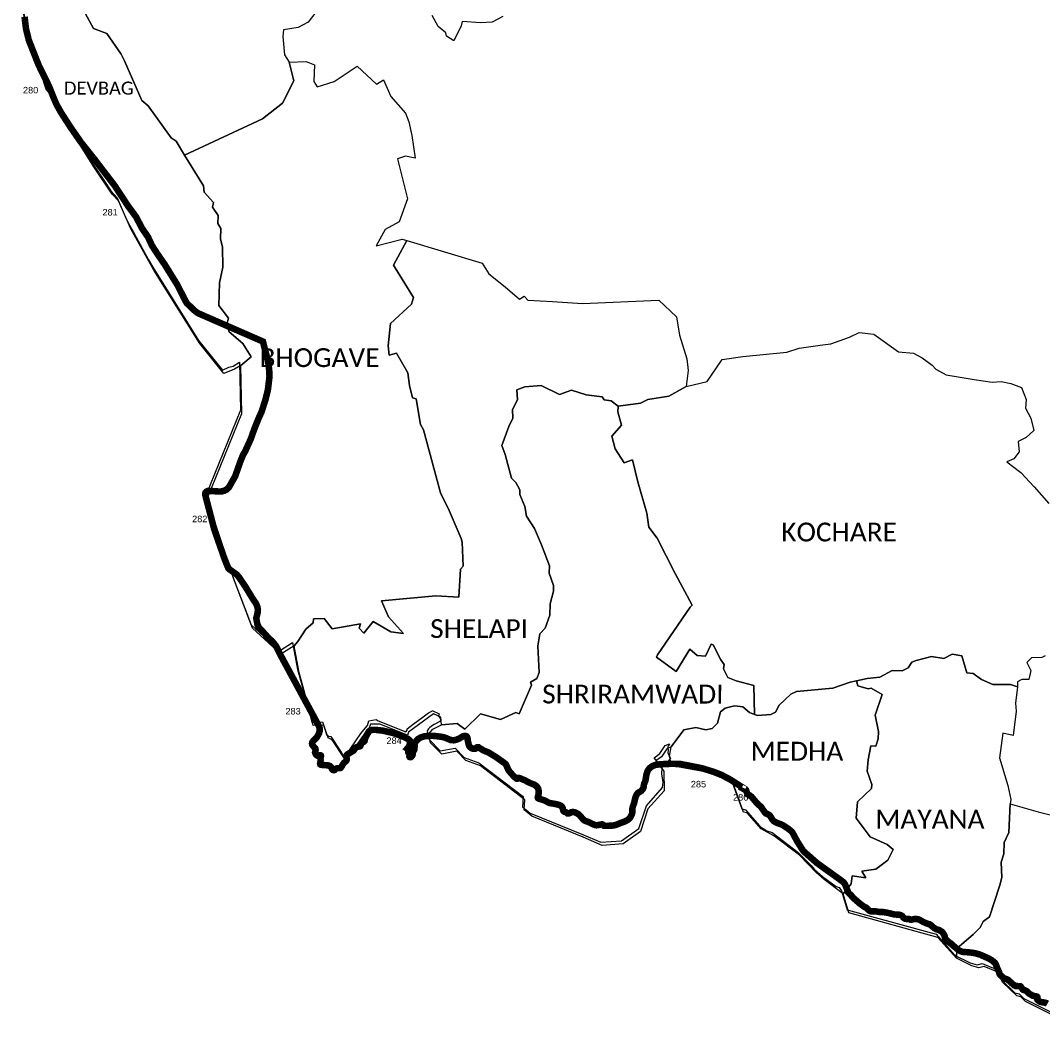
# Model space of a CAD drawing. Header units: metres. Extents: x 0 to 561379, y 0 to 4092696.
# Drawn here: x 338305 to 346125, y 1760556 to 1768286 of the extents above; entities that cross this region are included whole.
import ezdxf

# ---------------------------------------------------------------- set-up
doc = ezdxf.new("R2010")
doc.units = ezdxf.units.M
for name, color, linetype in [('ARTIFICIALLY PROTECTED', 10, 'Continuous'), ('COASTLINE', 5, 'Continuous'), ('DISTRICT BOUNDRY', 86, 'Continuous'), ('VILLAGE BOUNDRY', 32, 'Continuous'), ('VILLAGE NAME', 1, 'Continuous')]:
    doc.layers.add(name, color=color, linetype=linetype)
doc.styles.get("Standard").update_dxf_attribs({"font": 'arial.ttf'})

msp = doc.modelspace()

# ---------------------------------------------------------------- linework, layer by layer
at = {"layer": 'ARTIFICIALLY PROTECTED', "const_width": 50, "flags": 128}
for points in [[(338417, 1768012.2), (338442.5, 1767947.3), (338524.5, 1767780.2), (338557.5, 1767696.8)], [(338619.9, 1767574.3), (338684.7, 1767473.7), (338767.2, 1767354.8), (338866.3, 1767230.3), (339025.4, 1767022.5), (339127.8, 1766866.6), (339189.1, 1766783.4), (339235.2, 1766694.7), (339279.3, 1766631.2), (339309.4, 1766566.2), (339348.9, 1766504.8), (339407.7, 1766419.7), (339446.7, 1766356.9), (339504.1, 1766264.2), (339562.5, 1766148.1), (339577.6, 1766122.9), (339608.2, 1766093.8), (339637.8, 1766065.6), (339652.8, 1766053.8), (339669.1, 1766044.4), (339674.1, 1766042.6), (339683, 1766038.7)], [(339832.3, 1764685), (339820.9, 1764684.7), (339799.4, 1764686.1), (339777.9, 1764687.5), (339748.1, 1764689.4), (339740, 1764689), (339735.5, 1764688.1), (339731.4, 1764686.6), (339725.6, 1764682.9), (339722.2, 1764679.7), (339719.7, 1764676), (339718.2, 1764673), (339717.6, 1764669.8), (339717, 1764666.6), (339717.9, 1764657.9), (339724, 1764631.7), (339735.3, 1764589.4), (339765.9, 1764472.8), (339787.3, 1764391.3), (339803.4, 1764345.6), (339864.9, 1764169.4), (339892.6, 1764100.1), (339895.1, 1764097.6)], [(340484.7, 1763079), (340521.2, 1763011.5), (340561.2, 1762937.3), (340581.2, 1762900.4)], [(341282.9, 1762778.6), (341283.8, 1762775.9), (341283.3, 1762772.7), (341281.9, 1762756.7), (341280.2, 1762751.9), (341277.5, 1762742.6), (341274.9, 1762733.6), (341272.6, 1762728.4), (341269.3, 1762726.8), (341264.2, 1762722), (341260.9, 1762718.3), (341265.3, 1762715), (341267.8, 1762717.6), (341272.8, 1762722.8), (341274.4, 1762723.2), (341275.6, 1762722.9), (341277.3, 1762722.1)], [(343243.1, 1762601.5), (343277.7, 1762602.7), (343312.5, 1762602.2), (343349.7, 1762601.6), (343421.7, 1762587.5), (343513, 1762569.5), (343605.8, 1762540.6), (343663.4, 1762518), (343730.3, 1762482.6), (343748.2, 1762471.1)], [(343824.1, 1762422.4), (343821.5, 1762416.9), (343839.4, 1762406.8), (343841.8, 1762411)]]:
    msp.add_lwpolyline(points, dxfattribs=at)
at = {"layer": 'COASTLINE', "const_width": 50, "flags": 128}
msp.add_lwpolyline([(338336.2, 1768313.7), (338346.8, 1768225.3), (338367.7, 1768138.2), (338397.9, 1768061), (338442.5, 1767947.3), (338524.5, 1767780.2), (338558.3, 1767694.8), (338581.3, 1767641.1), (338617.7, 1767577.7), (338684.7, 1767473.7), (338767.2, 1767354.8), (338866.3, 1767230.3), (339025.4, 1767022.5), (339127.8, 1766866.6), (339189.1, 1766783.4), (339235.2, 1766694.7), (339279.3, 1766631.2), (339309.4, 1766566.2), (339348.9, 1766504.8), (339407.7, 1766419.7), (339446.7, 1766356.9), (339504.1, 1766264.2), (339562.5, 1766148.1), (339577.6, 1766122.9), (339608.2, 1766093.8), (339637.8, 1766065.6), (339652.8, 1766053.8), (339669.1, 1766044.4), (339674.1, 1766042.6), (340158.2, 1765831.1), (340178.5, 1765751.3), (340197.6, 1765684.4), (340206.2, 1765612.1), (340208.3, 1765562.4), (340203.3, 1765520.9), (340196.1, 1765460.3), (340177.1, 1765384.9), (340149, 1765296.9), (340125.3, 1765244), (340089.9, 1765156.1), (340064.9, 1765084.9), (340021.9, 1764990.9), (340005.8, 1764963.2), (339986.1, 1764914.9), (339946, 1764801.1), (339921.3, 1764757.4), (339898.5, 1764717), (339880.4, 1764699.7), (339862.3, 1764690.4), (339843.8, 1764685.3), (339820.9, 1764684.7), (339777.9, 1764687.5), (339748.1, 1764689.4), (339740, 1764689), (339735.5, 1764688.1), (339731.4, 1764686.6), (339725.6, 1764682.9), (339722.2, 1764679.7), (339719.7, 1764676), (339718.2, 1764673), (339717, 1764666.6), (339717.9, 1764657.9), (339724, 1764631.7), (339735.3, 1764589.4), (339765.9, 1764472.8), (339787.3, 1764391.3), (339803.4, 1764345.6), (339864.9, 1764169.4), (339892.6, 1764100.1), (339904.8, 1764087.8), (339956, 1764051.2), (339973.4, 1764032.1), (339997.8, 1763996), (340023.6, 1763958), (340063, 1763893.6), (340086.8, 1763854.8), (340103.2, 1763832.8), (340112.5, 1763813.1), (340116.5, 1763799.8), (340119.8, 1763780.2), (340117.6, 1763758), (340112.6, 1763736.3), (340110.1, 1763727.2), (340108, 1763720), (340108, 1763711.8), (340111.6, 1763693.1), (340115.5, 1763672.3), (340117.4, 1763665.4), (340120.2, 1763658.4), (340124.4, 1763651.2), (340129, 1763643.3), (340136.6, 1763634.1), (340149.8, 1763620.5), (340154.9, 1763615.3), (340165.6, 1763604.2), (340180.6, 1763588.1), (340196.3, 1763568.9), (340231.9, 1763536.7), (340259.9, 1763501.1), (340284.1, 1763450.3), (340334, 1763357.9), (340390.1, 1763254.1), (340441.6, 1763158.8), (340521.2, 1763011.5), (340561.2, 1762937.3), (340583.9, 1762895.5), (340588, 1762886.4), (340591.8, 1762875.1), (340592.6, 1762863.3), (340591.7, 1762851), (340587.1, 1762836.5), (340578.6, 1762819.6), (340566.2, 1762800.4), (340551.8, 1762787.6), (340540, 1762774.4), (340534.5, 1762764.9), (340533.8, 1762756.5), (340536.5, 1762746.3), (340546.5, 1762733.3), (340557.1, 1762722.2), (340559.9, 1762715.8), (340561.1, 1762708), (340559.5, 1762700.8), (340557, 1762689.8), (340559.2, 1762681.9), (340564.4, 1762672.6), (340572, 1762666.5), (340577, 1762664.7), (340583, 1762664.5), (340588.4, 1762666.4), (340593.6, 1762668.2), (340598.5, 1762667.9), (340601.3, 1762665.8), (340602.1, 1762662.1), (340600.7, 1762655.8), (340598.3, 1762645), (340599.1, 1762631.2), (340598.1, 1762617.9), (340595.2, 1762603.8), (340596.6, 1762598.4), (340602.6, 1762595), (340618.9, 1762593.7), (340634.5, 1762592.5), (340648.2, 1762591.4), (340658.4, 1762590.6), (340669.6, 1762586.2), (340679.2, 1762576.7), (340684.7, 1762566.7), (340688.6, 1762559.6), (340693.6, 1762556), (340700.4, 1762554.1), (340706.6, 1762556.2), (340713.2, 1762564.1), (340717.3, 1762566.3), (340727.4, 1762569.1), (340739.7, 1762569.6), (340747.5, 1762569.9), (340751.5, 1762571.7), (340758, 1762578.9), (340767.5, 1762595.5), (340775.4, 1762607.4), (340783.3, 1762614.6), (340791, 1762621.5), (340795.7, 1762626.8), (340798.1, 1762632.4), (340798.6, 1762643), (340796.6, 1762656.6), (340797.1, 1762663.3), (340800.6, 1762672), (340808.4, 1762677.6), (340827.4, 1762689.4), (340850.3, 1762703.5), (340856, 1762710.9), (340861.5, 1762720.6), (340870.8, 1762728.2), (340880.1, 1762732.3), (340887.6, 1762733.7), (340895.7, 1762735.2), (340901.7, 1762737.7), (340904.6, 1762741.9), (340906.1, 1762750.1), (340910.3, 1762758), (340917.1, 1762765.2), (340929.2, 1762771), (340935, 1762776.9), (340938.6, 1762792.7), (340946.3, 1762813.1), (340954.3, 1762826.8), (340962.1, 1762840), (340968.3, 1762850.6), (340978.1, 1762857.9), (340993.8, 1762862.4), (341020.6, 1762862.6), (341075.6, 1762856), (341160.5, 1762836.4), (341218.9, 1762815.4), (341253.3, 1762799.8), (341272.1, 1762789.2), (341278.8, 1762784), (341282.9, 1762778.6), (341283.8, 1762775.9), (341283.3, 1762772.7), (341281.9, 1762756.7), (341280.2, 1762751.9), (341277.5, 1762742.6), (341274.9, 1762733.6), (341272.6, 1762728.4), (341269.3, 1762726.8), (341264.2, 1762722), (341260.9, 1762718.3), (341265.3, 1762715), (341267.8, 1762717.6), (341272.8, 1762722.8), (341274.4, 1762723.2), (341275.6, 1762722.9), (341277.3, 1762722.1), (341278.1, 1762720.4), (341278.2, 1762716.7), (341277.1, 1762713.5), (341271.4, 1762704.3), (341269.2, 1762699), (341268.8, 1762693.5), (341269.8, 1762688.1), (341276, 1762679.2), (341278.9, 1762675), (341279.5, 1762672.2), (341278.7, 1762665), (341277.9, 1762658.4), (341279.2, 1762655.5), (341282.5, 1762653.6), (341285.9, 1762653.2), (341289.1, 1762653.8), (341293, 1762657), (341298.3, 1762663.5), (341300, 1762666.3), (341302.5, 1762673.6), (341304.2, 1762679), (341303.9, 1762685.7), (341304.2, 1762690.2), (341304.9, 1762692.7), (341307, 1762697.4), (341311.5, 1762704.2), (341314.6, 1762708.8), (341316.3, 1762712.6), (341316.1, 1762716), (341314.9, 1762721.3), (341314.8, 1762725.1), (341316, 1762728), (341317.9, 1762731), (341318.9, 1762734.9), (341319.8, 1762746.8), (341319.7, 1762756.2), (341320.7, 1762762.4), (341322.3, 1762766.4), (341324.8, 1762769.8), (341332.4, 1762780.8), (341345.9, 1762793.8), (341366.4, 1762805.2), (341393.7, 1762813.2), (341414.4, 1762815.8), (341438.5, 1762816.8), (341458.3, 1762816.6), (341481.4, 1762814.5), (341507.6, 1762811.1), (341523.5, 1762809.2), (341548.6, 1762803.7), (341570.4, 1762794.4), (341591.8, 1762785.3), (341615.6, 1762782.7), (341636, 1762786.6), (341662.3, 1762798), (341685, 1762812.6), (341698.3, 1762815.8), (341711.7, 1762814.9), (341718.5, 1762808.7), (341722.3, 1762799.4), (341724.1, 1762780.5), (341728.8, 1762760.3), (341731.6, 1762748.4), (341736.1, 1762737.3), (341741.9, 1762729.9), (341753.7, 1762721.4), (341764.2, 1762718.2), (341780.7, 1762718.6), (341788.3, 1762722.3), (341793.6, 1762728.6), (341798.2, 1762730.5), (341804.9, 1762730.3), (341810.3, 1762725.9), (341843.3, 1762705.6), (341882.9, 1762689.3), (341938.6, 1762655.2), (342011.6, 1762603.3), (342017.6, 1762594.7), (342023.2, 1762581.3), (342032.5, 1762559.4), (342043.8, 1762543.4), (342063.9, 1762520.8), (342078.7, 1762504.1), (342085.9, 1762499.2), (342089.5, 1762496.6), (342091.7, 1762494.2), (342094.8, 1762490.6), (342097.4, 1762489.4), (342101.8, 1762489.2), (342104.8, 1762490.6), (342106.2, 1762492.8), (342108.5, 1762494.1), (342112.6, 1762494.2), (342120.1, 1762493.7), (342135.6, 1762487.3), (342159.8, 1762477.2), (342194.8, 1762458.4), (342213, 1762451.1), (342231, 1762444), (342242.4, 1762437.2), (342254.5, 1762425.5), (342261.7, 1762414.9), (342263.5, 1762407.1), (342265.2, 1762399.2), (342265.3, 1762372.6), (342261.6, 1762355.9), (342259.2, 1762345.1), (342260.6, 1762340.8), (342265.7, 1762336.7), (342291, 1762329.6), (342316.2, 1762320.8), (342335.2, 1762309.3), (342349.7, 1762303.2), (342376.8, 1762298.5), (342399.1, 1762294.6), (342421.5, 1762288.9), (342437.2, 1762281), (342445.5, 1762272.9), (342449.8, 1762263.5), (342453, 1762247.7), (342456.2, 1762241.1), (342463, 1762236.7), (342475, 1762232.7), (342480.7, 1762228), (342485.9, 1762223.6), (342492.7, 1762223.1), (342502.9, 1762225.9), (342516.2, 1762233.1), (342526, 1762234.8), (342537.2, 1762233.4), (342545.9, 1762230.7), (342556.7, 1762225.9), (342573.6, 1762214.8), (342586.3, 1762201.5), (342606.4, 1762177.4), (342617.3, 1762168.6), (342626.6, 1762164.6), (342642.5, 1762159.4), (342659.7, 1762152.3), (342671.9, 1762145.2), (342687.7, 1762138.6), (342701.9, 1762133.7), (342708.3, 1762132.9), (342718.7, 1762134.5), (342730.4, 1762136.4), (342742.2, 1762139.2), (342751.9, 1762140), (342758.1, 1762137.5), (342762.8, 1762132.4), (342765.5, 1762129.5), (342771.3, 1762128.4), (342796.5, 1762129.1), (342822.2, 1762129.7), (342849.7, 1762133.5), (342865.6, 1762139.1), (342889.6, 1762149.9), (342903.5, 1762153.9), (342922.3, 1762161.3), (342945.6, 1762173.2), (342958.5, 1762183.3), (342966.2, 1762192.8), (342974.7, 1762209.8), (342979.2, 1762219.9), (342981.7, 1762230.1), (342982.2, 1762241.1), (342981.7, 1762255.5), (342982.9, 1762265.9), (342986.9, 1762279.2), (342989.9, 1762289.1), (342996.1, 1762304.3), (342997.8, 1762313.4), (343000.3, 1762326.6), (343008.5, 1762354.8), (343016.1, 1762369.9), (343023.9, 1762379.4), (343033.7, 1762386.2), (343039.5, 1762388.6), (343046, 1762392.6), (343050.5, 1762396.5), (343057.1, 1762404.5), (343062.7, 1762411.2), (343065.3, 1762415.6), (343067.5, 1762421.6), (343068.7, 1762431.6), (343069.7, 1762440.5), (343071.8, 1762449.2), (343078.8, 1762465.6), (343082.9, 1762478.4), (343088.5, 1762515.5), (343097.3, 1762545.5), (343105.2, 1762558.8), (343116.9, 1762572.3), (343134.6, 1762585.1), (343157, 1762594.2), (343184.8, 1762598.1), (343213.7, 1762600.4), (343241.5, 1762601.4), (343277.7, 1762602.7), (343312.5, 1762602.2), (343349.7, 1762601.6), (343421.7, 1762587.5), (343513, 1762569.5), (343605.8, 1762540.6), (343663.4, 1762518), (343730.3, 1762482.6), (343801.3, 1762437), (343824.1, 1762422.4), (343821.5, 1762416.9), (343839.4, 1762406.8), (343841.8, 1762411), (343844.4, 1762409.5), (343848.3, 1762406), (343851.9, 1762400.1), (343854.9, 1762389.5), (343859.5, 1762378.1), (343861.3, 1762373.5), (343865.5, 1762369.4), (343875.7, 1762363.2), (343892.7, 1762351.3), (343901.4, 1762340.9), (343915.6, 1762323.9), (343920.6, 1762317.8), (343927.8, 1762309.2), (343943.7, 1762292), (343962.9, 1762276.3), (343969.8, 1762268.5), (343976.8, 1762256.7), (343984.7, 1762246.4), (343995.4, 1762230.3), (344001.6, 1762224.2), (344011.8, 1762219.9), (344021.4, 1762215.9), (344028.7, 1762210.7), (344036.7, 1762202.2), (344041.7, 1762194.1), (344046.5, 1762186.1), (344053.4, 1762174.9), (344060.1, 1762167.5), (344072.8, 1762159.2), (344089.2, 1762150.5), (344109.1, 1762143.4), (344121.3, 1762139.1), (344136.2, 1762131.9), (344148.6, 1762122.8), (344164.7, 1762112.7), (344179.3, 1762101.7), (344189.5, 1762093.9), (344199.5, 1762085), (344206.2, 1762077), (344240.9, 1762012), (344288.6, 1761936.6), (344391.5, 1761845.6), (344448.4, 1761804.7), (344558.3, 1761725.7), (344595.4, 1761698.5), (344607.4, 1761682.4), (344616.3, 1761660), (344629.3, 1761627.2), (344633.2, 1761617.4), (344642.7, 1761608.3), (344655.1, 1761596.5), (344668.4, 1761579.7), (344690.8, 1761560.3), (344720, 1761534.9), (344753.4, 1761510.2), (344769.2, 1761503.3), (344775.7, 1761497), (344784.6, 1761488.4), (344791.7, 1761481.7), (344799.8, 1761476.9), (344810.1, 1761474.7), (344824.7, 1761475), (344840, 1761475.2), (344850.1, 1761473.5), (344859.7, 1761471.9), (344873.8, 1761469.6), (344898.8, 1761469.4), (344925.8, 1761465.4), (344963.5, 1761456.4), (344986.8, 1761450.8), (345000, 1761450.3), (345020, 1761449.4), (345033.7, 1761445.8), (345045.1, 1761438.7), (345052.1, 1761429), (345062.6, 1761420.5), (345066.7, 1761418.7), (345078.8, 1761416.7), (345095.5, 1761416.3), (345103, 1761414.6), (345108.7, 1761410.9), (345113.4, 1761410.9), (345127.6, 1761414), (345141, 1761417), (345150.2, 1761416.3), (345163.7, 1761415.4), (345176.4, 1761410.9), (345190.6, 1761402.6), (345206.2, 1761393.5), (345229, 1761383.9), (345253.4, 1761376.1), (345267.2, 1761367.5), (345274.7, 1761359.6), (345292, 1761345.4), (345304.5, 1761338.4), (345327.2, 1761331.7), (345349.7, 1761317.7), (345356.3, 1761310), (345361.5, 1761301.2), (345366.6, 1761292.7), (345368.9, 1761285.8), (345370.3, 1761277), (345374, 1761266.9), (345378.9, 1761260), (345393.1, 1761246), (345413, 1761231.1), (345426, 1761221.3), (345437.6, 1761210), (345461.9, 1761189.9), (345475.7, 1761178.5), (345495.9, 1761167.6), (345506.6, 1761165.1), (345525.1, 1761163.6), (345548.1, 1761161.8), (345575.4, 1761159.6), (345610.6, 1761152.8), (345639, 1761144.4), (345697.2, 1761118.7), (345728.1, 1761102.2), (345751.9, 1761082.8), (345760.5, 1761070.3), (345769.4, 1761044.8), (345778.8, 1761024.5), (345784.4, 1761012.4), (345788.3, 1760997.2), (345796.1, 1760986.7), (345813.6, 1760971.6), (345820.8, 1760965.4), (345831.5, 1760960.2), (345845.9, 1760955.9), (345853.7, 1760951), (345863.9, 1760942), (345870.2, 1760936.3), (345886.3, 1760922), (345900.4, 1760909.4), (345911.4, 1760904.4), (345926.2, 1760903.6), (345938.8, 1760903), (345946.9, 1760902.5), (345951.4, 1760899.3), (345957.1, 1760890.6), (345965.3, 1760878.2), (345971.5, 1760873.8), (345986.1, 1760870.2), (345996.1, 1760864.8), (346006.3, 1760853.7), (346015.1, 1760846), (346024.8, 1760840.7), (346033.5, 1760836), (346038.4, 1760832), (346045.4, 1760829), (346058.4, 1760826.9), (346066.6, 1760825.6), (346072.7, 1760824.7), (346077.3, 1760821.2), (346078.4, 1760817.6), (346077.2, 1760809.2), (346076.4, 1760803.9), (346077.6, 1760799.6), (346084.3, 1760792.7), (346096.7, 1760784.7), (346116, 1760779.8), (346132.4, 1760777.9), (346146.9, 1760773.6), (346155, 1760769.1)], dxfattribs=at)
at = {"layer": 'DISTRICT BOUNDRY'}
msp.add_polyline3d([(338304.9, 1768487.4, 0), (338340.5, 1768249.5, 0), (338399.8, 1768021.5, 0), (338415.8, 1768021.3, 0), (338456.2, 1767895.6, 0), (338495.1, 1767779.4, 0), (338515.9, 1767758.1, 0), (338545.7, 1767681.9, 0), (338570.7, 1767669.9, 0), (338657.8, 1767502.3, 0), (338673.2, 1767486, 0), (338706, 1767434.1, 0), (338787.9, 1767305.4, 0), (338860.7, 1767184.1, 0), (338936.1, 1767072.2, 0), (338995, 1766982.4, 0), (339044.9, 1766930.9, 0), (339105.2, 1766786, 0), (339139.2, 1766717.6, 0), (339173.9, 1766656, 0), (339283.3, 1766456.7, 0), (339315.6, 1766400.7, 0), (339664.9, 1765840, 0), (339849.8, 1765611.6, 0), (339898.2, 1765634, 0), (339931.5, 1765643.7, 0), (339978.5, 1765672.9, 0), (339987.1, 1765305.2, 0), (339722.8, 1764653.1, 0), (339931.5, 1764025.1, 0), (340067.2, 1763664.1, 0), (340284.3, 1763465.7, 0), (340385.2, 1763529.4, 0), (340423.7, 1763324.3, 0), (340510.5, 1763007.9, 0), (340531.7, 1762918.9, 0), (340613.9, 1762923.4, 0), (340634.8, 1762859.5, 0), (340645.1, 1762826.6, 0), (340658.6, 1762813.5, 0), (340677.7, 1762811.7, 0), (340750.9, 1762698.7, 0), (340770.2, 1762668.2, 0), (340792.6, 1762667.3, 0), (340906.4, 1762834.4, 0), (340917, 1762848.1, 0), (340957.8, 1762894.5, 0), (340969, 1762930.7, 0), (341022.6, 1762941.4, 0), (341039.8, 1762930.2, 0), (341251.2, 1762846.6, 0), (341260.8, 1762859.4, 0), (341260.6, 1762870.2, 0), (341306.8, 1762905.1, 0), (341384, 1762961.7, 0), (341423.1, 1762991.7, 0), (341449.3, 1763005.2, 0), (341451.3, 1763009.9, 0), (341506.1, 1762984.3, 0), (341499.6, 1762968.5, 0), (341514.8, 1762947, 0), (341512.4, 1762925.2, 0), (341509.2, 1762925.2, 0), (341466.3, 1762902.9, 0), (341446.2, 1762890.9, 0), (341432.3, 1762878.5, 0), (341423.4, 1762869.4, 0), (341414.1, 1762855.4, 0), (341428.1, 1762788.4, 0), (341513.8, 1762701.1, 0), (341628.8, 1762722.7, 0), (341697.2, 1762651.4, 0), (341809.6, 1762611.5, 0), (342147.9, 1762351.8, 0), (342143.5, 1762273.9, 0), (342201.2, 1762225.5, 0), (342595.2, 1762065, 0), (342740.6, 1762002.8, 0), (342899.1, 1762014.6, 0), (343032.5, 1762109.3, 0), (343089, 1762282.7, 0), (343212.3, 1762421.2, 0), (343216.4, 1762462.5, 0), (343207.8, 1762526.1, 0), (343210.5, 1762571.2, 0), (343148.4, 1762648.7, 0), (343192.7, 1762680.5, 0), (343233.6, 1762741.6, 0), (343266.6, 1762756.2, 0), (343259.3, 1762743.9, 0), (343256.6, 1762739, 0), (343256.5, 1762738.8, 0), (343253.7, 1762733.5, 0), (343254.2, 1762724.5, 0), (343256.7, 1762707.7, 0), (343253.1, 1762685.1, 0), (343274.4, 1762646, 0), (343263.8, 1762633.7, 0), (343258.9, 1762628, 0), (343271.5, 1762611.5, 0), (343271.6, 1762611.5, 0), (343349.3, 1762602.8, 0), (343361, 1762593.9, 0), (343531.1, 1762562.5, 0), (343538.1, 1762563.7, 0), (343736.9, 1762483.7, 0), (343819.2, 1762257.7, 0), (343847.6, 1762251.1, 0), (343954, 1762128.2, 0), (343955, 1762125, 0), (344010.2, 1762090.2, 0), (344050.3, 1762076.5, 0), (344248, 1761928.5, 0), (344349.3, 1761824.7, 0), (344374.2, 1761794.7, 0), (344434.3, 1761741.4, 0), (344540.1, 1761665.8, 0), (344562.2, 1761657.7, 0), (344579.5, 1761632.3, 0), (344579.5, 1761632.2, 0), (344624.8, 1761487.7, 0), (345303.1, 1761299.4, 0), (345391, 1761201, 0), (345445.5, 1761139.9, 0), (345563, 1761081.2, 0), (345617.8, 1761066.7, 0), (345656.9, 1761076.1, 0), (345756.5, 1761035, 0), (345800, 1760954, 0), (345906.4, 1760851.6, 0), (345939.1, 1760845.1, 0), (345973.7, 1760808, 0), (346434.1, 1760579, 0)], dxfattribs=at)
at = {"layer": 'VILLAGE BOUNDRY'}
for points in [[(338783.4, 1768370.3, 0), (338863.8, 1768224.7, 0), (338965.3, 1768187.1, 0), (339074.9, 1768027.5, 0), (339100.7, 1767977.1, 0), (339232.5, 1767673, 0), (339280.7, 1767634.3, 0), (339456.5, 1767388.5, 0), (339495.9, 1767362.9, 0), (339559.3, 1767254.7, 0), (339703.7, 1767022.4, 0), (339709.7, 1766972.4, 0), (339781.5, 1766893.4, 0), (339772.8, 1766859.1, 0), (339816.9, 1766795.3, 0), (339814.8, 1766733.7, 0), (339836.1, 1766696.4, 0), (339834.3, 1766615.6, 0), (339848.4, 1766552.5, 0), (339851.9, 1766400.6, 0), (339826.4, 1766280.7, 0), (339822.2, 1766106, 0), (339896.1, 1766010.5, 0), (339882.6, 1765964.6, 0), (339900.7, 1765906.4, 0), (340004.7, 1765817.1, 0), (340068.6, 1765713.8, 0), (339988.8, 1765648.1, 0), (339941.8, 1765618.9, 0), (339860, 1765586.8, 0), (339675.1, 1765815.2, 0), (339325.6, 1766375.7, 0), (339149, 1766692.6, 0), (339054.7, 1766905.7, 0), (339004.8, 1766957.2, 0), (338870.4, 1767158.9, 0), (338682.8, 1767460.8, 0), (338667.4, 1767477.1, 0), (338580.2, 1767644.6, 0), (338555.1, 1767656.7, 0), (338525.4, 1767732.8, 0), (338504.6, 1767754, 0), (338425.2, 1767995.9, 0), (338409.2, 1767996.1, 0), (338349.9, 1768224, 0), (338314.2, 1768461.9, 0)], [(340620.5, 1768426.4, 0), (340503.7, 1768272.9, 0), (340426.9, 1768232.7, 0), (340314.4, 1768212.8, 0), (340311.5, 1768162.3, 0), (340322.5, 1768022.9, 0), (340359.8, 1767967.9, 0), (340395.1, 1767824.7, 0), (340308.2, 1767653.9, 0), (340154.8, 1767533.8, 0), (339559.3, 1767254.7, 0), (339495.9, 1767363, 0), (339456.5, 1767388.6, 0), (339280.7, 1767634.3, 0), (339232.5, 1767673, 0), (339100.7, 1767977, 0), (339074.9, 1768027.5, 0), (338965.3, 1768187.1, 0), (338863.9, 1768224.6, 0), (338783.5, 1768370.3, 0)], [(341993.2, 1768315.8, 0), (341910, 1768272.3, 0), (341820.8, 1768267.2, 0), (341682.4, 1768278.6, 0), (341674.2, 1768244.2, 0), (341618.6, 1768130.7, 0), (341560.6, 1768166, 0), (341557.5, 1768190.2, 0), (341498.5, 1768238.6, 0), (341452.7, 1768322.4, 0)], [(346137, 1763428.3, 0), (346113, 1763415.2, 0), (346034.1, 1763412.4, 0), (345996.6, 1763376.7, 0), (346027.8, 1763315, 0), (346012.3, 1763247.7, 0), (345959.3, 1763248.6, 0), (345927, 1763229.5, 0), (345926.4, 1763192.4, 0), (345872, 1763208.8, 0), (345738.6, 1763209.5, 0), (345650, 1763248.4, 0), (345586.7, 1763293.9, 0), (345538.1, 1763298, 0), (345499.2, 1763428.3, 0), (345427.7, 1763440.7, 0), (345362.1, 1763408.4, 0), (345268.7, 1763422.4, 0), (345151.3, 1763393.8, 0), (345119.3, 1763378.8, 0), (345089.7, 1763336.6, 0), (345044.2, 1763312.9, 0), (344968.4, 1763315.7, 0), (344874.8, 1763265.4, 0), (344777.4, 1763255.1, 0), (344694.9, 1763236.9, 0), (344646, 1763227.5, 0), (344514, 1763180.9, 0), (344237.8, 1763156.7, 0), (344194, 1763134.2, 0), (344105.2, 1763050.1, 0), (344075, 1762998.2, 0), (344039.4, 1762979.2, 0), (343937.6, 1762971.5, 0), (343916.6, 1762980.1, 0), (343911.5, 1763200.3, 0), (343775.5, 1763236.2, 0), (343710.9, 1763262.5, 0), (343678.1, 1763329.4, 0), (343684.9, 1763362.9, 0), (343657.8, 1763397.7, 0), (343600.9, 1763511.7, 0), (343585, 1763517.3, 0), (343541.3, 1763424.6, 0), (343476.9, 1763431.3, 0), (343420.8, 1763478.1, 0), (343316.5, 1763307.8, 0), (343166.6, 1763417.8, 0), (343174, 1763435.8, 0), (343424.9, 1763801.2, 0), (343440.3, 1763815.6, 0), (343308.4, 1764057.1, 0), (343171.8, 1764327.7, 0), (343108.1, 1764411.6, 0), (343091.7, 1764519.5, 0), (343024.5, 1764758.3, 0), (342982, 1764927.1, 0), (342920.6, 1764903, 0), (342849.6, 1765011.2, 0), (342825.4, 1765107.9, 0), (342899.9, 1765191.9, 0), (342871.2, 1765292.6, 0), (342873.4, 1765336.9, 0), (343043.4, 1765359.6, 0), (343099.3, 1765386.8, 0), (343260, 1765412.3, 0), (343394.3, 1765487.7, 0), (343553.3, 1765525.6, 0), (343668.7, 1765694.5, 0), (343827.3, 1765717.7, 0), (344163.8, 1765751, 0), (344256, 1765781.7, 0), (344418.4, 1765804, 0), (344499.6, 1765814, 0), (344640.6, 1765865.7, 0), (344715.5, 1765899.4, 0), (344827.4, 1765888.5, 0), (345017.3, 1765752.9, 0), (345131.4, 1765742.2, 0), (345198.1, 1765707.3, 0), (345273.3, 1765651.7, 0), (345302.1, 1765619, 0), (345381.4, 1765577.2, 0), (345595.2, 1765539.9, 0), (345595.2, 1765539.9, 0), (345733.2, 1765519.7, 0), (345801.9, 1765524.9, 0), (345874.8, 1765509.7, 0), (345956.6, 1765480, 0), (345992.2, 1765388.9, 0), (345987.2, 1765321.8, 0), (346027.2, 1765246.4, 0), (346050, 1765151.9, 0), (345992.9, 1765097.7, 0), (345930.1, 1765067.6, 0), (345937.7, 1764987.2, 0), (345898.2, 1764933.3, 0), (345844.7, 1764912, 0), (345951.4, 1764831.1, 0), (346054.1, 1764721.6, 0), (346165.8, 1764593.1, 0)], [(346448, 1760556.1, 0), (345987.3, 1760784.9, 0), (345952.6, 1760822, 0), (345920, 1760828.6, 0), (345813.4, 1760930.9, 0), (345769.9, 1761011.8, 0), (345670.3, 1761053, 0), (345631.1, 1761043.6, 0), (345576.3, 1761058, 0), (345458.7, 1761116.8, 0), (345461.9, 1761182.2, 0), (345482.2, 1761209.7, 0), (345587.4, 1761298.8, 0), (345641.2, 1761352.2, 0), (345662.7, 1761397.2, 0), (345712, 1761432.3, 0), (345790.4, 1761674.2, 0), (345806.4, 1761734.3, 0), (345802.3, 1761850.3, 0), (345821.8, 1761914.9, 0), (345824, 1762000.1, 0), (345860.3, 1762077.4, 0), (345869.5, 1762296.4, 0), (346083.4, 1762236, 0), (346340.6, 1762171.4, 0)]]:
    msp.add_polyline3d(points, dxfattribs=at)
for points in [[(341124, 1765728, 0), (341178.7, 1765742, 0), (341265.9, 1765592.8, 0), (341278.1, 1765495, 0), (341301.1, 1765400, 0), (341329.7, 1765392.3, 0), (341362.1, 1765196.1, 0), (341384.5, 1765155.8, 0), (341516.7, 1764674.6, 0), (341582.7, 1764538.8, 0), (341673.2, 1764324.9, 0), (341680.2, 1764298.4, 0), (341687.7, 1764113.7, 0), (341669.6, 1764091.5, 0), (341656.5, 1763877.1, 0), (341479.4, 1763887.9, 0), (341064, 1763850, 0), (341118.1, 1763726.3, 0), (341232.7, 1763599.1, 0), (341137, 1763611.3, 0), (341001.9, 1763690.1, 0), (340930.6, 1763601.9, 0), (340895, 1763640.3, 0), (340904.8, 1763672.6, 0), (340687.1, 1763635.1, 0), (340625.2, 1763713, 0), (340543.6, 1763711.1, 0), (340543.1, 1763681.8, 0), (340485.5, 1763632.8, 0), (340424.7, 1763536.8, 0), (340395.9, 1763505, 0), (340294.9, 1763441.3, 0), (340077.8, 1763639.6, 0), (339942, 1764000.5, 0), (339733.2, 1764628.4, 0), (339997.5, 1765280.5, 0), (339988.8, 1765648.1, 0), (340068.6, 1765713.8, 0), (340004.7, 1765817.1, 0), (339900.7, 1765906.4, 0), (339882.6, 1765964.6, 0), (339896.1, 1766010.5, 0), (339822.2, 1766106, 0), (339826.4, 1766280.7, 0), (339851.9, 1766400.6, 0), (339848.4, 1766552.5, 0), (339834.3, 1766615.6, 0), (339836.1, 1766696.4, 0), (339814.8, 1766733.7, 0), (339816.9, 1766795.3, 0), (339772.8, 1766859.1, 0), (339781.5, 1766893.4, 0), (339709.7, 1766972.4, 0), (339703.7, 1767022.4, 0), (339559.3, 1767254.7, 0), (340154.8, 1767533.9, 0), (340308.1, 1767653.9, 0), (340395.1, 1767824.6, 0), (340359.7, 1767967.9, 0), (340489.6, 1767971.8, 0), (340553.4, 1767947.3, 0), (340546.7, 1767820, 0), (340573.5, 1767779, 0), (340703.5, 1767820, 0), (340879.1, 1767936.1, 0), (341025.9, 1767798.4, 0), (341080.7, 1767832.8, 0), (341135.5, 1767704.8, 0), (341247.9, 1767577.4, 0), (341273.7, 1767511.8, 0), (341295.8, 1767406.5, 0), (341322.6, 1767232.5, 0), (341248.8, 1767247.8, 0), (341187, 1767227.8, 0), (341263.4, 1766921.7, 0), (341200, 1766747.3, 0), (341092.4, 1766688, 0), (341024.2, 1766562.8, 0), (341223.4, 1766614.8, 0), (341258.8, 1766604, 0), (341157.5, 1766413.7, 0), (341308.7, 1766167.6, 0), (341294.8, 1766115.8, 0), (341133.6, 1765970.2, 0), (341115.1, 1765797.7, 0)], [(343407.9, 1765608.6, 0), (343394.3, 1765487.7, 0), (343260, 1765412.3, 0), (343099.3, 1765386.8, 0), (343043.4, 1765359.5, 0), (342873.5, 1765336.8, 0), (342819, 1765376.8, 0), (342767.7, 1765386.1, 0), (342750.7, 1765408.5, 0), (342628.9, 1765423.4, 0), (342517.4, 1765460.2, 0), (342424.1, 1765425, 0), (342285.5, 1765495.1, 0), (342160.6, 1765485.7, 0), (342098.4, 1765460.9, 0), (342104.3, 1765384.4, 0), (342065.2, 1765312.2, 0), (342069.4, 1765244.4, 0), (342037.1, 1765181.6, 0), (341985.1, 1765037.2, 0), (342008.7, 1764968.5, 0), (342057.5, 1764786.2, 0), (342092.4, 1764753.1, 0), (342121.8, 1764696.3, 0), (342121, 1764662.9, 0), (342160.3, 1764569.4, 0), (342172.4, 1764496.9, 0), (342234.9, 1764401.1, 0), (342288.7, 1764276.8, 0), (342348.5, 1764115.8, 0), (342346.4, 1764061.2, 0), (342378.2, 1763965, 0), (342379.2, 1763923.4, 0), (342353.6, 1763825.5, 0), (342350.3, 1763738.4, 0), (342314.4, 1763639, 0), (342275.7, 1763597.7, 0), (342259.8, 1763503.8, 0), (342270.7, 1763300.9, 0), (342251.4, 1763254.6, 0), (342204.2, 1763226.8, 0), (342210.4, 1763204.9, 0), (342117.1, 1762984.1, 0), (342090.9, 1762994.2, 0), (341975, 1762940.8, 0), (341820.2, 1762983.8, 0), (341701.4, 1762867.1, 0), (341642.3, 1762911.1, 0), (341523.6, 1762901.1, 0), (341517.3, 1762960.2, 0), (341462.5, 1762985.7, 0), (341271.7, 1762846, 0), (341262.2, 1762822.5, 0), (341050.8, 1762905.9, 0), (340980, 1762906.4, 0), (340968.8, 1762870.3, 0), (340917.5, 1762810.1, 0), (340803.6, 1762643, 0), (340781.1, 1762644, 0), (340688.6, 1762787.4, 0), (340656, 1762802.3, 0), (340624.8, 1762899, 0), (340542.6, 1762894.6, 0), (340521.4, 1762983.6, 0), (340434.4, 1763299.9, 0), (340395.9, 1763505, 0), (340424.7, 1763536.8, 0), (340485.5, 1763632.8, 0), (340543.1, 1763681.8, 0), (340543.6, 1763711.1, 0), (340625.2, 1763713, 0), (340687.1, 1763635.1, 0), (340904.8, 1763672.6, 0), (340895, 1763640.3, 0), (340930.6, 1763601.9, 0), (341001.9, 1763690.1, 0), (341137, 1763611.3, 0), (341232.7, 1763599.1, 0), (341118.1, 1763726.3, 0), (341064, 1763850, 0), (341479.4, 1763887.9, 0), (341656.5, 1763877.1, 0), (341669.6, 1764091.5, 0), (341687.7, 1764113.7, 0), (341680.2, 1764298.4, 0), (341673.2, 1764324.9, 0), (341582.7, 1764538.8, 0), (341516.7, 1764674.6, 0), (341384.5, 1765155.8, 0), (341362.1, 1765196.1, 0), (341329.7, 1765392.3, 0), (341301.1, 1765400, 0), (341278.1, 1765495, 0), (341265.9, 1765592.8, 0), (341178.7, 1765742, 0), (341124, 1765728, 0), (341115.1, 1765797.7, 0), (341133.6, 1765970.2, 0), (341294.8, 1766115.8, 0), (341308.7, 1766167.6, 0), (341157.5, 1766413.7, 0), (341258.8, 1766604, 0), (341832.9, 1766429.8, 0), (341885.2, 1766348.3, 0), (342010.4, 1766249.9, 0), (342120.5, 1766153.9, 0), (342155.7, 1766177.2, 0), (342183.7, 1766147.7, 0), (342372.1, 1766138.3, 0), (342600.2, 1766121.9, 0), (343183.7, 1766146.6, 0), (343319.9, 1766020.8, 0), (343341.3, 1765879.9, 0), (343398.5, 1765697.9, 0)], [(343916.6, 1762980.1, 0), (343876.8, 1762996.1, 0), (343826.3, 1763037.5, 0), (343763.8, 1763046.9, 0), (343692.1, 1763028.2, 0), (343655.9, 1762999.5, 0), (343632.8, 1762914.4, 0), (343591.7, 1762873.3, 0), (343543, 1762862.2, 0), (343466.9, 1762879.2, 0), (343375.9, 1762862.7, 0), (343278.5, 1762732.4, 0), (343245.6, 1762717.8, 0), (343204.7, 1762656.8, 0), (343160.3, 1762625, 0), (343222.5, 1762547.4, 0), (343224.2, 1762397.4, 0), (343100.9, 1762259, 0), (343044.4, 1762085.6, 0), (342911, 1761990.9, 0), (342752.4, 1761979, 0), (342606.9, 1762041.1, 0), (342212.8, 1762201.5, 0), (342155, 1762249.9, 0), (342159.3, 1762327.8, 0), (341820.9, 1762587.4, 0), (341708.5, 1762627.3, 0), (341640.1, 1762698.7, 0), (341525, 1762677, 0), (341439.3, 1762764.3, 0), (341425.3, 1762831.3, 0), (341457.3, 1762866.8, 0), (341523.6, 1762901.1, 0), (341642.3, 1762911.1, 0), (341701.4, 1762867.1, 0), (341820.2, 1762983.8, 0), (341975, 1762940.8, 0), (342090.9, 1762994.2, 0), (342117.1, 1762984.1, 0), (342210.4, 1763204.9, 0), (342204.2, 1763226.8, 0), (342251.4, 1763254.6, 0), (342270.7, 1763300.9, 0), (342259.8, 1763503.8, 0), (342275.7, 1763597.7, 0), (342314.4, 1763639, 0), (342350.3, 1763738.4, 0), (342353.6, 1763825.5, 0), (342379.2, 1763923.4, 0), (342378.2, 1763965, 0), (342346.4, 1764061.2, 0), (342348.5, 1764115.8, 0), (342288.7, 1764276.8, 0), (342234.9, 1764401.1, 0), (342172.4, 1764496.9, 0), (342160.3, 1764569.4, 0), (342121, 1764662.9, 0), (342121.8, 1764696.3, 0), (342092.4, 1764753.1, 0), (342057.5, 1764786.2, 0), (342008.7, 1764968.5, 0), (341985.1, 1765037.2, 0), (342037.1, 1765181.6, 0), (342069.4, 1765244.4, 0), (342065.2, 1765312.2, 0), (342104.3, 1765384.4, 0), (342098.4, 1765460.9, 0), (342160.6, 1765485.7, 0), (342285.5, 1765495.1, 0), (342424.1, 1765425, 0), (342517.4, 1765460.2, 0), (342628.9, 1765423.4, 0), (342750.7, 1765408.5, 0), (342767.7, 1765386.1, 0), (342819, 1765376.8, 0), (342873.5, 1765336.8, 0), (342871.2, 1765292.6, 0), (342899.9, 1765191.9, 0), (342825.3, 1765108, 0), (342849.7, 1765011.2, 0), (342920.6, 1764903, 0), (342982, 1764927.1, 0), (343024.4, 1764758.3, 0), (343091.8, 1764519.5, 0), (343108.1, 1764411.6, 0), (343171.7, 1764327.8, 0), (343308.3, 1764057.1, 0), (343440.3, 1763815.6, 0), (343424.9, 1763801.2, 0), (343174.1, 1763435.8, 0), (343166.6, 1763417.7, 0), (343316.5, 1763307.9, 0), (343420.8, 1763478.1, 0), (343476.8, 1763431.3, 0), (343541.3, 1763424.6, 0), (343584.9, 1763517.3, 0), (343600.9, 1763511.7, 0), (343657.7, 1763397.8, 0), (343685, 1763363, 0), (343678.1, 1763329.4, 0), (343710.9, 1763262.4, 0), (343775.5, 1763236.3, 0), (343911.5, 1763200.3, 0)], [(345926.3, 1763192.4, 0), (345911.9, 1763066.2, 0), (345914.7, 1763006.4, 0), (345891.7, 1762820.5, 0), (345813.9, 1762837.9, 0), (345788.9, 1762648.4, 0), (345852.4, 1762437.7, 0), (345875.4, 1762331, 0), (345869.5, 1762296.4, 0), (345860.3, 1762077.4, 0), (345824, 1762000.1, 0), (345821.8, 1761914.9, 0), (345802.3, 1761850.3, 0), (345806.4, 1761734.3, 0), (345790.4, 1761674.2, 0), (345712, 1761432.3, 0), (345662.7, 1761397.2, 0), (345641.2, 1761352.2, 0), (345587.4, 1761298.8, 0), (345482.2, 1761209.7, 0), (345461.9, 1761182.2, 0), (345458.7, 1761116.8, 0), (345316.2, 1761276.2, 0), (344637.5, 1761464.3, 0), (344592.2, 1761608.9, 0), (344655.4, 1761685.2, 0), (344662, 1761747.1, 0), (344767.7, 1761732.4, 0), (344735.4, 1761781.9, 0), (344842.2, 1761798.4, 0), (344935.2, 1761865.2, 0), (344976.1, 1761947, 0), (344928.5, 1761984.9, 0), (344800.2, 1762045.3, 0), (344692.8, 1762186.3, 0), (344704, 1762311.8, 0), (344810.2, 1762413.1, 0), (344813.7, 1762444.6, 0), (344777.1, 1762546.5, 0), (344784.9, 1762633.2, 0), (344805.1, 1762740.7, 0), (344842.4, 1762738.5, 0), (344860.3, 1762793.7, 0), (344862.4, 1762850.7, 0), (344836.9, 1762975.4, 0), (344891.7, 1763133.4, 0), (344808, 1763181.8, 0), (344783.6, 1763176.7, 0), (344704.3, 1763199.9, 0), (344694.9, 1763237, 0), (344777.4, 1763255.2, 0), (344874.8, 1763265.4, 0), (344968.5, 1763315.7, 0), (345044.2, 1763312.9, 0), (345089.6, 1763336.7, 0), (345119.3, 1763378.8, 0), (345151.2, 1763393.8, 0), (345268.7, 1763422.3, 0), (345362.1, 1763408.4, 0), (345427.7, 1763440.7, 0), (345499.2, 1763428.2, 0), (345538.1, 1763298, 0), (345586.7, 1763293.8, 0), (345650, 1763248.5, 0), (345738.6, 1763209.5, 0), (345872, 1763208.9, 0)], [(344976.1, 1761947, 0), (344935.2, 1761865.2, 0), (344842.2, 1761798.4, 0), (344735.4, 1761781.9, 0), (344767.7, 1761732.4, 0), (344662, 1761747.1, 0), (344655.4, 1761685.2, 0), (344592.2, 1761608.9, 0), (344447, 1761718, 0), (344386.9, 1761771.3, 0), (344260.5, 1761905, 0), (344062.7, 1762052.9, 0), (343966.5, 1762104.7, 0), (343859.9, 1762227.6, 0), (343831.5, 1762234.1, 0), (343749.2, 1762460, 0), (343550.2, 1762540, 0), (343283.5, 1762587.7, 0), (343265, 1762661.3, 0), (343278.5, 1762732.4, 0), (343375.9, 1762862.7, 0), (343466.9, 1762879.2, 0), (343543, 1762862.2, 0), (343591.7, 1762873.3, 0), (343632.8, 1762914.4, 0), (343655.9, 1762999.5, 0), (343692.1, 1763028.2, 0), (343763.8, 1763046.9, 0), (343826.3, 1763037.5, 0), (343876.8, 1762996.1, 0), (343916.6, 1762980.1, 0), (343937.6, 1762971.6, 0), (344039.4, 1762979.3, 0), (344075, 1762998.3, 0), (344105.2, 1763050.1, 0), (344194.1, 1763134.1, 0), (344237.8, 1763156.6, 0), (344514, 1763180.9, 0), (344646, 1763227.5, 0), (344694.9, 1763237, 0), (344704.3, 1763199.9, 0), (344783.6, 1763176.7, 0), (344808, 1763181.8, 0), (344891.7, 1763133.4, 0), (344836.9, 1762975.4, 0), (344862.4, 1762850.7, 0), (344860.3, 1762793.7, 0), (344842.4, 1762738.5, 0), (344805.1, 1762740.7, 0), (344784.9, 1762633.2, 0), (344777.1, 1762546.5, 0), (344813.7, 1762444.6, 0), (344810.2, 1762413.1, 0), (344704, 1762311.8, 0), (344692.8, 1762186.3, 0), (344800.2, 1762045.3, 0), (344928.5, 1761984.9, 0)]]:
    msp.add_polyline3d(points, close=True, dxfattribs=at)

# ---------------------------------------------------------------- texts
at = {"layer": 'ARTIFICIALLY PROTECTED', "char_height": 50, "attachment_point": 1}
for s, width, insert in [('280', 84.374, (338324.3, 1767777.9)), ('281', 84.374, (338931.8, 1766844.7)), ('282', 84.374, (339616.9, 1764499.9)), ('283', 137.505, (340330.3, 1763030.1)), ('284', 84.374, (341102.7, 1762804.8)), ('285', 84.374, (343429.2, 1762472.4)), ('286', 84.374, (343751.8, 1762371.8))]:
    msp.add_mtext_dynamic_manual_height_columns(s, width=width, gutter_width=1, heights=[74.2], dxfattribs=dict(at, insert=insert))
at = {"layer": 'VILLAGE NAME', "attachment_point": 1, "rotation": 359.9793}
for s, insert, char_height in [('{\\fCalibri|b0|i0|c0|p34;DEVBAG}', (338636.8, 1767818.7), 100), ('{\\fCalibri|b0|i0|c0|p34;BHOGAVE}', (340132.1, 1765780), 143.7), ('{\\fCalibri|b0|i0|c0|p34;KOCHARE}', (344120.4, 1764446.8), 143.7), ('{\\fCalibri|b0|i0|c0|p34;SHELAPI}', (341436.6, 1763708.7), 143.7), ('{\\fCalibri|b0|i0|c0|p34;SHRIRAMWADI}', (342292.9, 1763208), 143.7), ('{\\fCalibri|b0|i0|c0|p34;MEDHA}', (343886.6, 1762771.2), 143.7), ('{\\fCalibri|b0|i0|c0|p34;MAYANA}', (344840.1, 1762251.5), 143.7)]:
    msp.add_mtext_dynamic_manual_height_columns(s, width=1418, gutter_width=718.5, heights=[0], dxfattribs=dict(at, insert=insert, char_height=char_height))

doc.saveas('drawing.dxf')
